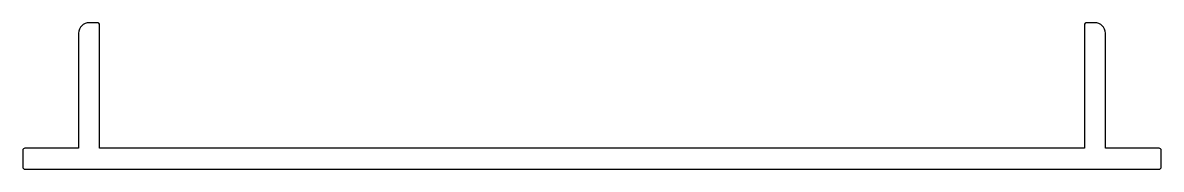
# Model space of a CAD drawing. Extents: x 525 to 688, y 666 to 687.
import ezdxf

# ---------------------------------------------------------------- set-up
doc = ezdxf.new("R2010")
doc.units = 0
doc.layers.get('0').update_dxf_attribs({"linetype": 'CONTINUOUS'})

msp = doc.modelspace()

# ---------------------------------------------------------------- linework, layer by layer
for p, q in [((536, 687.46), (534.8, 687.46)), ((536.3, 669.46), (536.3, 687.16)), ((677.3, 687.16), (677.3, 669.46)), ((678.8, 687.46), (677.6, 687.46)), ((533.3, 685.96), (533.3, 669.46)), ((680.3, 669.46), (680.3, 685.96)), ((525.3, 669.16), (525.3, 666.76)), ((533.3, 669.46), (525.6, 669.46)), ((677.3, 669.46), (536.3, 669.46)), ((688, 669.46), (680.3, 669.46)), ((688.3, 666.76), (688.3, 669.16)), ((525.6, 666.46), (688, 666.46))]:
    msp.add_line(p, q)
for centre, radius, start, end in [((534.8, 685.96), 1.5, 90.0036, 180), ((536, 687.16), 0.3, 0, 90.0036), ((677.6, 687.16), 0.3, 89.9964, 180), ((678.8, 685.96), 1.5, 0, 90), ((525.6, 669.16), 0.3, 90, 180), ((688, 669.16), 0.3, 0, 90), ((525.6, 666.76), 0.3, 180, 270), ((688, 666.76), 0.3, 270, 0)]:
    msp.add_arc(centre, radius, start, end)

doc.saveas('drawing.dxf')
